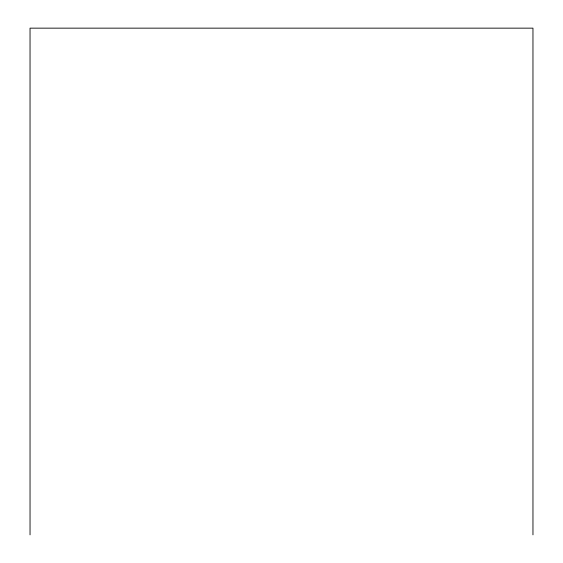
<?xml version="1.0" encoding="UTF-8"?>
<svg xmlns="http://www.w3.org/2000/svg" width="563" height="563" viewBox="0 0 563 563"><rect width="100%" height="100%" fill="white"/><g stroke="black" fill="none" stroke-linecap="round" stroke-linejoin="round"><path stroke-width="0.84" d="M532.964 534.85L532.964 28.15L30.036 28.15L30.036 534.85"/></g></svg>
